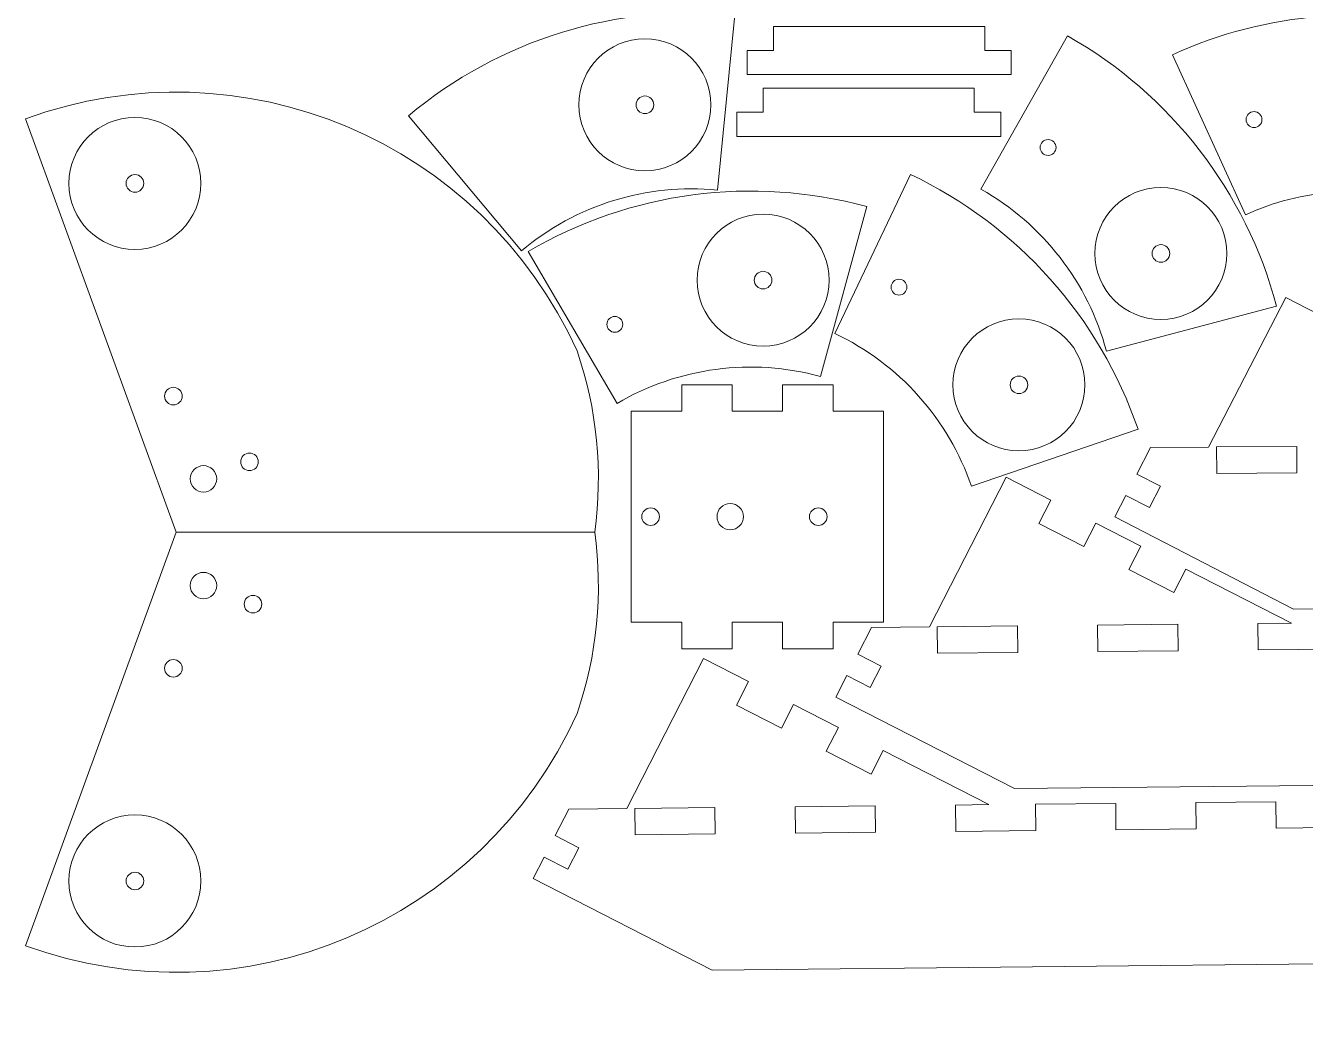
# Model space of a CAD drawing. Header units: inches. Extents: x 5 to 605, y -424 to -26.
# Drawn here: x 4.8 to 150.3, y -424 to -310.5 of the extents above; entities that cross this region are included whole.
import ezdxf

# ---------------------------------------------------------------- set-up
doc = ezdxf.new("R2010")
doc.units = ezdxf.units.IN
doc.header["$MEASUREMENT"] = 0
doc.layers.add('Layer 1', color=7, linetype='Continuous')

# ---------------------------------------------------------------- blocks, each defined once
blk = doc.blocks.new('block 336')
at = {"layer": 'Layer 1', "lineweight": 0}
blk.add_lwpolyline([(258.08, -375.93), (148.9, -376.76)], dxfattribs=at)
blk = doc.blocks.new('block 337')
at = {"layer": 'Layer 1', "lineweight": 0}
blk.add_lwpolyline([(131.12, -361.43), (132.67, -358.41)], dxfattribs=at)
blk = doc.blocks.new('block 338')
at = {"layer": 'Layer 1', "lineweight": 0}
blk.add_lwpolyline([(148.9, -376.76), (128.61, -366.3)], dxfattribs=at)
blk = doc.blocks.new('block 340')
at = {"layer": 'Layer 1', "lineweight": 0}
blk.add_lwpolyline([(148.02, -341.36), (139.26, -358.36)], dxfattribs=at)
blk = doc.blocks.new('block 342')
at = {"layer": 'Layer 1', "lineweight": 0}
blk.add_lwpolyline([(132.53, -365.24), (133.79, -362.8)], dxfattribs=at)
blk = doc.blocks.new('block 343')
at = {"layer": 'Layer 1', "lineweight": 0}
blk.add_lwpolyline([(133.79, -362.8), (131.12, -361.43)], dxfattribs=at)
blk = doc.blocks.new('block 344')
at = {"layer": 'Layer 1', "lineweight": 0}
blk.add_lwpolyline([(129.86, -363.86), (128.61, -366.3)], dxfattribs=at)
blk = doc.blocks.new('block 345')
at = {"layer": 'Layer 1', "lineweight": 0}
blk.add_lwpolyline([(132.53, -365.24), (129.86, -363.86)], dxfattribs=at)
blk = doc.blocks.new('block 358')
at = {"layer": 'Layer 1', "lineweight": 0}
blk.add_lwpolyline([(149.29, -361.28), (149.27, -358.28)], dxfattribs=at)
blk = doc.blocks.new('block 359')
at = {"layer": 'Layer 1', "lineweight": 0}
blk.add_lwpolyline([(140.19, -361.35), (140.17, -358.35)], dxfattribs=at)
blk = doc.blocks.new('block 365')
at = {"layer": 'Layer 1', "lineweight": 0}
blk.add_lwpolyline([(149.27, -358.28), (140.17, -358.35)], dxfattribs=at)
blk = doc.blocks.new('block 366')
at = {"layer": 'Layer 1', "lineweight": 0}
blk.add_lwpolyline([(140.19, -361.35), (149.29, -361.28)], dxfattribs=at)
blk = doc.blocks.new('block 380')
at = {"layer": 'Layer 1', "lineweight": 0}
blk.add_lwpolyline([(153.12, -343.99), (148.02, -341.36)], dxfattribs=at)
blk = doc.blocks.new('block 381')
at = {"layer": 'Layer 1', "lineweight": 0}
blk.add_lwpolyline([(139.26, -358.36), (132.67, -358.41)], dxfattribs=at)
blk = doc.blocks.new('block 722')
at = {"layer": 'Layer 1', "lineweight": 0}
blk.add_lwpolyline([(226.39, -396.04), (117.21, -397.17)], dxfattribs=at)
blk = doc.blocks.new('block 723')
at = {"layer": 'Layer 1', "lineweight": 0}
blk.add_lwpolyline([(99.39, -381.88), (100.94, -378.86)], dxfattribs=at)
blk = doc.blocks.new('block 724')
at = {"layer": 'Layer 1', "lineweight": 0}
blk.add_lwpolyline([(131.56, -369.61), (126.45, -367)], dxfattribs=at)
blk = doc.blocks.new('block 725')
at = {"layer": 'Layer 1', "lineweight": 0}
blk.add_lwpolyline([(116.24, -361.77), (107.53, -378.79)], dxfattribs=at)
blk = doc.blocks.new('block 727')
at = {"layer": 'Layer 1', "lineweight": 0}
blk.add_lwpolyline([(96.89, -386.76), (117.21, -397.17)], dxfattribs=at)
blk = doc.blocks.new('block 728')
at = {"layer": 'Layer 1', "lineweight": 0}
blk.add_lwpolyline([(100.81, -385.69), (102.06, -383.25)], dxfattribs=at)
blk = doc.blocks.new('block 729')
at = {"layer": 'Layer 1', "lineweight": 0}
blk.add_lwpolyline([(102.06, -383.25), (99.39, -381.88)], dxfattribs=at)
blk = doc.blocks.new('block 730')
at = {"layer": 'Layer 1', "lineweight": 0}
blk.add_lwpolyline([(100.81, -385.69), (98.14, -384.32)], dxfattribs=at)
blk = doc.blocks.new('block 740')
at = {"layer": 'Layer 1', "lineweight": 0}
blk.add_lwpolyline([(144.88, -381.4), (144.85, -378.4)], dxfattribs=at)
blk = doc.blocks.new('block 741')
at = {"layer": 'Layer 1', "lineweight": 0}
blk.add_lwpolyline([(135.78, -381.5), (135.75, -378.5)], dxfattribs=at)
blk = doc.blocks.new('block 742')
at = {"layer": 'Layer 1', "lineweight": 0}
blk.add_lwpolyline([(126.67, -381.59), (126.64, -378.59)], dxfattribs=at)
blk = doc.blocks.new('block 743')
at = {"layer": 'Layer 1', "lineweight": 0}
blk.add_lwpolyline([(117.57, -381.69), (117.53, -378.69)], dxfattribs=at)
blk = doc.blocks.new('block 744')
at = {"layer": 'Layer 1', "lineweight": 0}
blk.add_lwpolyline([(108.46, -381.78), (108.43, -378.78)], dxfattribs=at)
blk = doc.blocks.new('block 745')
at = {"layer": 'Layer 1', "lineweight": 0}
blk.add_lwpolyline([(125.08, -369.67), (119.98, -367.05)], dxfattribs=at)
blk = doc.blocks.new('block 746')
at = {"layer": 'Layer 1', "lineweight": 0}
blk.add_lwpolyline([(135.29, -374.89), (136.66, -372.22)], dxfattribs=at)
blk = doc.blocks.new('block 747')
at = {"layer": 'Layer 1', "lineweight": 0}
blk.add_lwpolyline([(130.19, -372.28), (131.56, -369.61)], dxfattribs=at)
blk = doc.blocks.new('block 748')
at = {"layer": 'Layer 1', "lineweight": 0}
blk.add_lwpolyline([(125.08, -369.67), (126.45, -367)], dxfattribs=at)
blk = doc.blocks.new('block 749')
at = {"layer": 'Layer 1', "lineweight": 0}
blk.add_lwpolyline([(119.98, -367.05), (121.35, -364.38)], dxfattribs=at)
blk = doc.blocks.new('block 750')
at = {"layer": 'Layer 1', "lineweight": 0}
blk.add_lwpolyline([(96.89, -386.76), (98.14, -384.32)], dxfattribs=at)
blk = doc.blocks.new('block 751')
at = {"layer": 'Layer 1', "lineweight": 0}
blk.add_lwpolyline([(117.53, -378.69), (108.43, -378.78)], dxfattribs=at)
blk = doc.blocks.new('block 752')
at = {"layer": 'Layer 1', "lineweight": 0}
blk.add_lwpolyline([(108.46, -381.78), (117.57, -381.69)], dxfattribs=at)
blk = doc.blocks.new('block 753')
at = {"layer": 'Layer 1', "lineweight": 0}
blk.add_lwpolyline([(135.75, -378.5), (126.64, -378.59)], dxfattribs=at)
blk = doc.blocks.new('block 754')
at = {"layer": 'Layer 1', "lineweight": 0}
blk.add_lwpolyline([(126.67, -381.59), (135.78, -381.5)], dxfattribs=at)
blk = doc.blocks.new('block 755')
at = {"layer": 'Layer 1', "lineweight": 0}
blk.add_lwpolyline([(148.66, -378.37), (144.85, -378.4)], dxfattribs=at)
blk = doc.blocks.new('block 756')
at = {"layer": 'Layer 1', "lineweight": 0}
blk.add_lwpolyline([(144.88, -381.4), (153.99, -381.31)], dxfattribs=at)
blk = doc.blocks.new('block 764')
at = {"layer": 'Layer 1', "lineweight": 0}
blk.add_lwpolyline([(148.66, -378.37), (136.66, -372.22)], dxfattribs=at)
blk = doc.blocks.new('block 765')
at = {"layer": 'Layer 1', "lineweight": 0}
blk.add_lwpolyline([(135.29, -374.89), (130.19, -372.28)], dxfattribs=at)
blk = doc.blocks.new('block 766')
at = {"layer": 'Layer 1', "lineweight": 0}
blk.add_lwpolyline([(121.35, -364.38), (116.24, -361.77)], dxfattribs=at)
blk = doc.blocks.new('block 767')
at = {"layer": 'Layer 1', "lineweight": 0}
blk.add_lwpolyline([(107.53, -378.79), (100.94, -378.86)], dxfattribs=at)
blk = doc.blocks.new('block 770')
at = {"layer": 'Layer 1', "lineweight": 0}
blk.add_lwpolyline([(65.03, -402.51), (66.57, -399.49)], dxfattribs=at)
blk = doc.blocks.new('block 771')
at = {"layer": 'Layer 1', "lineweight": 0}
blk.add_lwpolyline([(97.19, -390.24), (92.09, -387.62)], dxfattribs=at)
blk = doc.blocks.new('block 772')
at = {"layer": 'Layer 1', "lineweight": 0}
blk.add_lwpolyline([(81.88, -382.4), (73.16, -399.42)], dxfattribs=at)
blk = doc.blocks.new('block 774')
at = {"layer": 'Layer 1', "lineweight": 0}
blk.add_lwpolyline([(66.45, -406.32), (67.7, -403.88)], dxfattribs=at)
blk = doc.blocks.new('block 775')
at = {"layer": 'Layer 1', "lineweight": 0}
blk.add_lwpolyline([(67.7, -403.88), (65.03, -402.51)], dxfattribs=at)
blk = doc.blocks.new('block 776')
at = {"layer": 'Layer 1', "lineweight": 0}
blk.add_lwpolyline([(66.45, -406.32), (63.78, -404.95)], dxfattribs=at)
blk = doc.blocks.new('block 782')
at = {"layer": 'Layer 1', "lineweight": 0}
blk.add_lwpolyline([(146.94, -401.66), (146.91, -398.66)], dxfattribs=at)
blk = doc.blocks.new('block 783')
at = {"layer": 'Layer 1', "lineweight": 0}
blk.add_lwpolyline([(137.83, -401.75), (137.8, -398.75)], dxfattribs=at)
blk = doc.blocks.new('block 784')
at = {"layer": 'Layer 1', "lineweight": 0}
blk.add_lwpolyline([(128.73, -401.85), (128.7, -398.85)], dxfattribs=at)
blk = doc.blocks.new('block 785')
at = {"layer": 'Layer 1', "lineweight": 0}
blk.add_lwpolyline([(119.62, -401.94), (119.59, -398.94)], dxfattribs=at)
blk = doc.blocks.new('block 786')
at = {"layer": 'Layer 1', "lineweight": 0}
blk.add_lwpolyline([(110.52, -402.03), (110.49, -399.03)], dxfattribs=at)
blk = doc.blocks.new('block 787')
at = {"layer": 'Layer 1', "lineweight": 0}
blk.add_lwpolyline([(101.41, -402.13), (101.38, -399.13)], dxfattribs=at)
blk = doc.blocks.new('block 788')
at = {"layer": 'Layer 1', "lineweight": 0}
blk.add_lwpolyline([(92.31, -402.22), (92.28, -399.22)], dxfattribs=at)
blk = doc.blocks.new('block 789')
at = {"layer": 'Layer 1', "lineweight": 0}
blk.add_lwpolyline([(83.2, -402.31), (83.17, -399.32)], dxfattribs=at)
blk = doc.blocks.new('block 790')
at = {"layer": 'Layer 1', "lineweight": 0}
blk.add_lwpolyline([(74.1, -402.41), (74.07, -399.41)], dxfattribs=at)
blk = doc.blocks.new('block 791')
at = {"layer": 'Layer 1', "lineweight": 0}
blk.add_lwpolyline([(90.72, -390.29), (85.61, -387.68)], dxfattribs=at)
blk = doc.blocks.new('block 792')
at = {"layer": 'Layer 1', "lineweight": 0}
blk.add_lwpolyline([(100.93, -395.52), (102.3, -392.85)], dxfattribs=at)
blk = doc.blocks.new('block 793')
at = {"layer": 'Layer 1', "lineweight": 0}
blk.add_lwpolyline([(95.82, -392.91), (97.19, -390.24)], dxfattribs=at)
blk = doc.blocks.new('block 794')
at = {"layer": 'Layer 1', "lineweight": 0}
blk.add_lwpolyline([(90.72, -390.29), (92.09, -387.62)], dxfattribs=at)
blk = doc.blocks.new('block 795')
at = {"layer": 'Layer 1', "lineweight": 0}
blk.add_lwpolyline([(85.61, -387.68), (86.98, -385.01)], dxfattribs=at)
blk = doc.blocks.new('block 796')
at = {"layer": 'Layer 1', "lineweight": 0}
blk.add_lwpolyline([(62.53, -407.39), (63.78, -404.95)], dxfattribs=at)
blk = doc.blocks.new('block 797')
at = {"layer": 'Layer 1', "lineweight": 0}
blk.add_lwpolyline([(83.17, -399.32), (74.07, -399.41)], dxfattribs=at)
blk = doc.blocks.new('block 798')
at = {"layer": 'Layer 1', "lineweight": 0}
blk.add_lwpolyline([(74.1, -402.41), (83.2, -402.31)], dxfattribs=at)
blk = doc.blocks.new('block 799')
at = {"layer": 'Layer 1', "lineweight": 0}
blk.add_lwpolyline([(101.38, -399.13), (92.28, -399.22)], dxfattribs=at)
blk = doc.blocks.new('block 800')
at = {"layer": 'Layer 1', "lineweight": 0}
blk.add_lwpolyline([(92.31, -402.22), (101.41, -402.13)], dxfattribs=at)
blk = doc.blocks.new('block 801')
at = {"layer": 'Layer 1', "lineweight": 0}
blk.add_lwpolyline([(114.3, -398.99), (110.49, -399.03)], dxfattribs=at)
blk = doc.blocks.new('block 802')
at = {"layer": 'Layer 1', "lineweight": 0}
blk.add_lwpolyline([(110.52, -402.03), (119.62, -401.94)], dxfattribs=at)
blk = doc.blocks.new('block 803')
at = {"layer": 'Layer 1', "lineweight": 0}
blk.add_lwpolyline([(128.7, -398.85), (119.59, -398.94)], dxfattribs=at)
blk = doc.blocks.new('block 804')
at = {"layer": 'Layer 1', "lineweight": 0}
blk.add_lwpolyline([(128.73, -401.85), (137.83, -401.75)], dxfattribs=at)
blk = doc.blocks.new('block 805')
at = {"layer": 'Layer 1', "lineweight": 0}
blk.add_lwpolyline([(146.91, -398.66), (137.8, -398.75)], dxfattribs=at)
blk = doc.blocks.new('block 806')
at = {"layer": 'Layer 1', "lineweight": 0}
blk.add_lwpolyline([(146.94, -401.66), (156.04, -401.56)], dxfattribs=at)
blk = doc.blocks.new('block 810')
at = {"layer": 'Layer 1', "lineweight": 0}
blk.add_lwpolyline([(114.3, -398.99), (102.3, -392.85)], dxfattribs=at)
blk = doc.blocks.new('block 811')
at = {"layer": 'Layer 1', "lineweight": 0}
blk.add_lwpolyline([(100.93, -395.52), (95.82, -392.91)], dxfattribs=at)
blk = doc.blocks.new('block 812')
at = {"layer": 'Layer 1', "lineweight": 0}
blk.add_lwpolyline([(86.98, -385.01), (81.88, -382.4)], dxfattribs=at)
blk = doc.blocks.new('block 813')
at = {"layer": 'Layer 1', "lineweight": 0}
blk.add_lwpolyline([(73.16, -399.42), (66.57, -399.49)], dxfattribs=at)
blk = doc.blocks.new('block 818')
at = {"layer": 'Layer 1', "lineweight": 0}
blk.add_lwpolyline([(85.12, -378.27), (90.86, -378.27)], dxfattribs=at)
blk = doc.blocks.new('block 819')
at = {"layer": 'Layer 1', "lineweight": 0}
blk.add_lwpolyline([(79.39, -378.27), (79.39, -381.27)], dxfattribs=at)
blk = doc.blocks.new('block 820')
at = {"layer": 'Layer 1', "lineweight": 0}
blk.add_lwpolyline([(85.12, -378.27), (85.12, -381.27)], dxfattribs=at)
blk = doc.blocks.new('block 821')
at = {"layer": 'Layer 1', "lineweight": 0}
blk.add_lwpolyline([(90.86, -378.27), (90.86, -381.27)], dxfattribs=at)
blk = doc.blocks.new('block 822')
at = {"layer": 'Layer 1', "lineweight": 0}
blk.add_lwpolyline([(96.59, -378.27), (96.59, -381.27)], dxfattribs=at)
blk = doc.blocks.new('block 823')
at = {"layer": 'Layer 1', "lineweight": 0}
blk.add_lwpolyline([(79.39, -381.27), (85.12, -381.27)], dxfattribs=at)
blk = doc.blocks.new('block 824')
at = {"layer": 'Layer 1', "lineweight": 0}
blk.add_lwpolyline([(90.86, -351.27), (96.59, -351.27)], dxfattribs=at)
blk = doc.blocks.new('block 825')
at = {"layer": 'Layer 1', "lineweight": 0}
blk.add_lwpolyline([(79.39, -351.27), (79.39, -354.27)], dxfattribs=at)
blk = doc.blocks.new('block 826')
at = {"layer": 'Layer 1', "lineweight": 0}
blk.add_lwpolyline([(85.12, -351.27), (85.12, -354.27)], dxfattribs=at)
blk = doc.blocks.new('block 827')
at = {"layer": 'Layer 1', "lineweight": 0}
blk.add_lwpolyline([(90.86, -351.27), (90.86, -354.27)], dxfattribs=at)
blk = doc.blocks.new('block 828')
at = {"layer": 'Layer 1', "lineweight": 0}
blk.add_lwpolyline([(96.59, -351.27), (96.59, -354.27)], dxfattribs=at)
blk = doc.blocks.new('block 829')
at = {"layer": 'Layer 1', "lineweight": 0}
blk.add_lwpolyline([(85.12, -354.27), (90.86, -354.27)], dxfattribs=at)
blk = doc.blocks.new('block 830')
at = {"layer": 'Layer 1', "lineweight": 0}
blk.add_lwpolyline([(73.65, -378.27), (73.65, -354.27)], dxfattribs=at)
blk = doc.blocks.new('block 831')
at = {"layer": 'Layer 1', "lineweight": 0}
blk.add_lwpolyline([(102.33, -378.27), (102.33, -354.27)], dxfattribs=at)
blk = doc.blocks.new('block 832')
at = {"layer": 'Layer 1', "lineweight": 0}
blk.add_lwpolyline([(73.65, -354.27), (79.39, -354.27)], dxfattribs=at)
blk = doc.blocks.new('block 833')
at = {"layer": 'Layer 1', "lineweight": 0}
blk.add_lwpolyline([(79.39, -351.27), (85.12, -351.27)], dxfattribs=at)
blk = doc.blocks.new('block 834')
at = {"layer": 'Layer 1', "lineweight": 0}
blk.add_lwpolyline([(96.59, -354.27), (102.33, -354.27)], dxfattribs=at)
blk = doc.blocks.new('block 835')
at = {"layer": 'Layer 1', "lineweight": 0}
blk.add_lwpolyline([(96.59, -378.27), (102.33, -378.27)], dxfattribs=at)
blk = doc.blocks.new('block 836')
at = {"layer": 'Layer 1', "lineweight": 0}
blk.add_lwpolyline([(90.86, -381.27), (96.59, -381.27)], dxfattribs=at)
blk = doc.blocks.new('block 837')
at = {"layer": 'Layer 1', "lineweight": 0}
blk.add_lwpolyline([(73.65, -378.27), (79.39, -378.27)], dxfattribs=at)
blk = doc.blocks.new('block 838')
at = {"layer": 'Layer 1', "lineweight": 0}
blk.add_open_spline([(16.27, -407.66), (16.27, -407.11), (16.72, -406.66), (17.27, -406.66), (17.82, -406.66), (18.27, -407.11), (18.27, -407.66), (18.27, -408.22), (17.82, -408.66), (17.27, -408.66), (16.72, -408.66), (16.27, -408.22), (16.27, -407.66), (16.27, -407.66), (16.27, -407.66), (16.27, -407.66)], degree=3, knots=[0, 0, 0, 0, 1, 1, 1, 2, 2, 2, 3, 3, 3, 4, 4, 4, 5, 5, 5, 5], dxfattribs=at)
blk = doc.blocks.new('block 839')
at = {"layer": 'Layer 1', "lineweight": 0}
blk.add_open_spline([(16.27, -328.4), (16.27, -327.85), (16.72, -327.4), (17.27, -327.4), (17.82, -327.4), (18.27, -327.85), (18.27, -328.4), (18.27, -328.95), (17.82, -329.4), (17.27, -329.4), (16.72, -329.4), (16.27, -328.95), (16.27, -328.4), (16.27, -328.4), (16.27, -328.4), (16.27, -328.4)], degree=3, knots=[0, 0, 0, 0, 1, 1, 1, 2, 2, 2, 3, 3, 3, 4, 4, 4, 5, 5, 5, 5], dxfattribs=at)
blk = doc.blocks.new('block 840')
at = {"layer": 'Layer 1', "lineweight": 0}
blk.add_open_spline([(116.71, -351.29), (116.71, -350.74), (117.16, -350.29), (117.71, -350.29), (118.26, -350.29), (118.71, -350.74), (118.71, -351.29), (118.71, -351.84), (118.26, -352.29), (117.71, -352.29), (117.16, -352.29), (116.71, -351.84), (116.71, -351.29), (116.71, -351.29), (116.71, -351.29), (116.71, -351.29)], degree=3, knots=[0, 0, 0, 0, 1, 1, 1, 2, 2, 2, 3, 3, 3, 4, 4, 4, 5, 5, 5, 5], dxfattribs=at)
blk = doc.blocks.new('block 841')
at = {"layer": 'Layer 1', "lineweight": 0}
blk.add_lwpolyline([(96.8, -345.45), (105.38, -327.38)], dxfattribs=at)
blk = doc.blocks.new('block 842')
at = {"layer": 'Layer 1', "lineweight": 0}
blk.add_open_spline([(132.84, -336.36), (132.84, -335.81), (133.28, -335.36), (133.84, -335.36), (134.39, -335.36), (134.84, -335.81), (134.84, -336.36), (134.84, -336.91), (134.39, -337.36), (133.84, -337.36), (133.28, -337.36), (132.84, -336.91), (132.84, -336.36), (132.84, -336.36), (132.84, -336.36), (132.84, -336.36)], degree=3, knots=[0, 0, 0, 0, 1, 1, 1, 2, 2, 2, 3, 3, 3, 4, 4, 4, 5, 5, 5, 5], dxfattribs=at)
blk = doc.blocks.new('block 843')
at = {"layer": 'Layer 1', "lineweight": 0}
blk.add_lwpolyline([(113.39, -329.06), (123.21, -311.64)], dxfattribs=at)
blk = doc.blocks.new('block 844')
at = {"layer": 'Layer 1', "lineweight": 0}
blk.add_lwpolyline([(192.03, -416.67), (82.85, -417.8)], dxfattribs=at)
blk = doc.blocks.new('block 845')
at = {"layer": 'Layer 1', "lineweight": 0}
blk.add_lwpolyline([(62.53, -407.39), (82.85, -417.8)], dxfattribs=at)
blk = doc.blocks.new('block 846')
at = {"layer": 'Layer 1', "lineweight": 0}
blk.add_open_spline([(87.64, -339.39), (87.64, -338.84), (88.09, -338.39), (88.64, -338.39), (89.19, -338.39), (89.64, -338.84), (89.64, -339.39), (89.64, -339.94), (89.19, -340.39), (88.64, -340.39), (88.09, -340.39), (87.64, -339.94), (87.64, -339.39), (87.64, -339.39), (87.64, -339.39), (87.64, -339.39)], degree=3, knots=[0, 0, 0, 0, 1, 1, 1, 2, 2, 2, 3, 3, 3, 4, 4, 4, 5, 5, 5, 5], dxfattribs=at)
blk = doc.blocks.new('block 847')
at = {"layer": 'Layer 1', "lineweight": 0}
blk.add_lwpolyline([(72.05, -353.4), (61.93, -336.15)], dxfattribs=at)
blk = doc.blocks.new('block 848')
at = {"layer": 'Layer 1', "lineweight": 0}
blk.add_open_spline([(74.21, -319.47), (74.21, -318.91), (74.66, -318.47), (75.21, -318.47), (75.77, -318.47), (76.21, -318.91), (76.21, -319.47), (76.21, -320.02), (75.77, -320.47), (75.21, -320.47), (74.66, -320.47), (74.21, -320.02), (74.21, -319.47), (74.21, -319.47), (74.21, -319.47), (74.21, -319.47)], degree=3, knots=[0, 0, 0, 0, 1, 1, 1, 2, 2, 2, 3, 3, 3, 4, 4, 4, 5, 5, 5, 5], dxfattribs=at)
blk = doc.blocks.new('block 849')
at = {"layer": 'Layer 1', "lineweight": 0}
blk.add_lwpolyline([(61.2, -336.05), (48.34, -320.74)], dxfattribs=at)
blk = doc.blocks.new('block 850')
at = {"layer": 'Layer 1', "lineweight": 0}
blk.add_lwpolyline([(86.83, -313.3), (86.83, -316.04)], dxfattribs=at)
blk = doc.blocks.new('block 851')
at = {"layer": 'Layer 1', "lineweight": 0}
blk.add_lwpolyline([(86.83, -316.04), (89.83, -316.04)], dxfattribs=at)
blk = doc.blocks.new('block 852')
at = {"layer": 'Layer 1', "lineweight": 0}
blk.add_lwpolyline([(89.83, -313.3), (89.83, -310.56)], dxfattribs=at)
blk = doc.blocks.new('block 853')
at = {"layer": 'Layer 1', "lineweight": 0}
blk.add_lwpolyline([(86.83, -313.3), (89.83, -313.3)], dxfattribs=at)
blk = doc.blocks.new('block 854')
at = {"layer": 'Layer 1', "lineweight": 0}
blk.add_lwpolyline([(113.83, -310.56), (113.83, -313.3)], dxfattribs=at)
blk = doc.blocks.new('block 855')
at = {"layer": 'Layer 1', "lineweight": 0}
blk.add_lwpolyline([(113.83, -316.04), (116.83, -316.04)], dxfattribs=at)
blk = doc.blocks.new('block 856')
at = {"layer": 'Layer 1', "lineweight": 0}
blk.add_lwpolyline([(116.83, -316.04), (116.83, -313.3)], dxfattribs=at)
blk = doc.blocks.new('block 857')
at = {"layer": 'Layer 1', "lineweight": 0}
blk.add_lwpolyline([(113.83, -313.3), (116.83, -313.3)], dxfattribs=at)
blk = doc.blocks.new('block 858')
at = {"layer": 'Layer 1', "lineweight": 0}
blk.add_lwpolyline([(89.83, -310.56), (113.83, -310.56)], dxfattribs=at)
blk = doc.blocks.new('block 859')
at = {"layer": 'Layer 1', "lineweight": 0}
blk.add_lwpolyline([(89.83, -316.04), (113.83, -316.04)], dxfattribs=at)
blk = doc.blocks.new('block 860')
at = {"layer": 'Layer 1', "lineweight": 0}
blk.add_lwpolyline([(85.64, -320.32), (85.64, -323.06)], dxfattribs=at)
blk = doc.blocks.new('block 861')
at = {"layer": 'Layer 1', "lineweight": 0}
blk.add_lwpolyline([(85.64, -323.06), (88.64, -323.06)], dxfattribs=at)
blk = doc.blocks.new('block 862')
at = {"layer": 'Layer 1', "lineweight": 0}
blk.add_lwpolyline([(88.64, -320.32), (88.64, -317.58)], dxfattribs=at)
blk = doc.blocks.new('block 863')
at = {"layer": 'Layer 1', "lineweight": 0}
blk.add_lwpolyline([(85.64, -320.32), (88.64, -320.32)], dxfattribs=at)
blk = doc.blocks.new('block 864')
at = {"layer": 'Layer 1', "lineweight": 0}
blk.add_lwpolyline([(112.64, -317.58), (112.64, -320.32)], dxfattribs=at)
blk = doc.blocks.new('block 865')
at = {"layer": 'Layer 1', "lineweight": 0}
blk.add_lwpolyline([(112.64, -323.06), (115.64, -323.06)], dxfattribs=at)
blk = doc.blocks.new('block 866')
at = {"layer": 'Layer 1', "lineweight": 0}
blk.add_lwpolyline([(115.64, -323.06), (115.64, -320.32)], dxfattribs=at)
blk = doc.blocks.new('block 867')
at = {"layer": 'Layer 1', "lineweight": 0}
blk.add_lwpolyline([(112.64, -320.32), (115.64, -320.32)], dxfattribs=at)
blk = doc.blocks.new('block 868')
at = {"layer": 'Layer 1', "lineweight": 0}
blk.add_lwpolyline([(88.64, -317.58), (112.64, -317.58)], dxfattribs=at)
blk = doc.blocks.new('block 869')
at = {"layer": 'Layer 1', "lineweight": 0}
blk.add_lwpolyline([(88.64, -323.06), (112.64, -323.06)], dxfattribs=at)
blk = doc.blocks.new('block 870')
at = {"layer": 'Layer 1', "lineweight": 0}
blk.add_open_spline([(69.51, -368.03), (70.46, -361.1), (69.77, -354.03), (67.5, -347.41)], degree=3, dxfattribs=at)
blk = doc.blocks.new('block 871')
at = {"layer": 'Layer 1', "lineweight": 0}
blk.add_open_spline([(67.5, -388.65), (69.77, -382.03), (70.46, -374.97), (69.51, -368.03)], degree=3, dxfattribs=at)
blk = doc.blocks.new('block 1034')
at = {"layer": 'Layer 1', "lineweight": 0}
blk.add_lwpolyline([(143.44, -331.97), (135.15, -313.78)], dxfattribs=at)
blk = doc.blocks.new('block 1035')
at = {"layer": 'Layer 1', "lineweight": 0}
blk.add_open_spline([(205.73, -355.35), (203.57, -327.82), (179.49, -307.26), (151.96, -309.43), (146.15, -309.89), (140.46, -311.36), (135.15, -313.78)], degree=3, knots=[0, 0, 0, 0, 1, 1, 1, 2, 2, 2, 2], dxfattribs=at)
blk = doc.blocks.new('block 1036')
at = {"layer": 'Layer 1', "lineweight": 0}
blk.add_open_spline([(185.79, -356.92), (184.49, -340.4), (170.05, -328.07), (153.53, -329.37), (150.04, -329.64), (146.63, -330.52), (143.44, -331.97)], degree=3, knots=[0, 0, 0, 0, 1, 1, 1, 2, 2, 2, 2], dxfattribs=at)
blk = doc.blocks.new('block 1038')
at = {"layer": 'Layer 1', "lineweight": 0}
blk.add_open_spline([(143.52, -321.15), (143.52, -320.65), (143.92, -320.25), (144.42, -320.25), (144.92, -320.25), (145.32, -320.65), (145.32, -321.15), (145.32, -321.65), (144.92, -322.05), (144.42, -322.05), (143.92, -322.05), (143.52, -321.65), (143.52, -321.15), (143.52, -321.15), (143.52, -321.15), (143.52, -321.15)], degree=3, knots=[0, 0, 0, 0, 1, 1, 1, 2, 2, 2, 3, 3, 3, 4, 4, 4, 5, 5, 5, 5], dxfattribs=at)
blk = doc.blocks.new('block 1052')
at = {"layer": 'Layer 1', "lineweight": 0}
blk.add_lwpolyline([(112.32, -362.82), (131.24, -356.34)], dxfattribs=at)
blk = doc.blocks.new('block 1053')
at = {"layer": 'Layer 1', "lineweight": 0}
blk.add_open_spline([(131.24, -356.34), (126.87, -343.6), (117.55, -333.15), (105.38, -327.38)], degree=3, dxfattribs=at)
blk = doc.blocks.new('block 1054')
at = {"layer": 'Layer 1', "lineweight": 0}
blk.add_open_spline([(112.32, -362.82), (109.7, -355.18), (104.1, -348.91), (96.8, -345.45)], degree=3, dxfattribs=at)
blk = doc.blocks.new('block 1055')
at = {"layer": 'Layer 1', "lineweight": 0}
blk.add_open_spline([(110.21, -351.29), (110.21, -347.15), (113.57, -343.79), (117.71, -343.79), (121.85, -343.79), (125.21, -347.15), (125.21, -351.29), (125.21, -355.43), (121.85, -358.79), (117.71, -358.79), (113.57, -358.79), (110.21, -355.43), (110.21, -351.29), (110.21, -351.29), (110.21, -351.29), (110.21, -351.29)], degree=3, knots=[0, 0, 0, 0, 1, 1, 1, 2, 2, 2, 3, 3, 3, 4, 4, 4, 5, 5, 5, 5], dxfattribs=at)
blk = doc.blocks.new('block 1056')
at = {"layer": 'Layer 1', "lineweight": 0}
blk.add_open_spline([(103.18, -340.19), (103.18, -339.7), (103.59, -339.29), (104.08, -339.29), (104.58, -339.29), (104.98, -339.7), (104.98, -340.19), (104.98, -340.69), (104.58, -341.09), (104.08, -341.09), (103.59, -341.09), (103.18, -340.69), (103.18, -340.19), (103.18, -340.19), (103.18, -340.19), (103.18, -340.19)], degree=3, knots=[0, 0, 0, 0, 1, 1, 1, 2, 2, 2, 3, 3, 3, 4, 4, 4, 5, 5, 5, 5], dxfattribs=at)
blk = doc.blocks.new('block 1057')
at = {"layer": 'Layer 1', "lineweight": 0}
blk.add_lwpolyline([(127.65, -347.48), (146.98, -342.34)], dxfattribs=at)
blk = doc.blocks.new('block 1058')
at = {"layer": 'Layer 1', "lineweight": 0}
blk.add_open_spline([(146.98, -342.34), (143.51, -329.32), (134.95, -318.25), (123.21, -311.64)], degree=3, dxfattribs=at)
blk = doc.blocks.new('block 1059')
at = {"layer": 'Layer 1', "lineweight": 0}
blk.add_open_spline([(127.65, -347.48), (125.57, -339.67), (120.43, -333.03), (113.39, -329.06)], degree=3, dxfattribs=at)
blk = doc.blocks.new('block 1060')
at = {"layer": 'Layer 1', "lineweight": 0}
blk.add_open_spline([(126.34, -336.36), (126.34, -332.22), (129.69, -328.86), (133.84, -328.86), (137.98, -328.86), (141.34, -332.22), (141.34, -336.36), (141.34, -340.5), (137.98, -343.86), (133.84, -343.86), (129.69, -343.86), (126.34, -340.5), (126.34, -336.36), (126.34, -336.36), (126.34, -336.36), (126.34, -336.36)], degree=3, knots=[0, 0, 0, 0, 1, 1, 1, 2, 2, 2, 3, 3, 3, 4, 4, 4, 5, 5, 5, 5], dxfattribs=at)
blk = doc.blocks.new('block 1061')
at = {"layer": 'Layer 1', "lineweight": 0}
blk.add_open_spline([(120.12, -324.33), (120.12, -323.83), (120.52, -323.43), (121.02, -323.43), (121.52, -323.43), (121.92, -323.83), (121.92, -324.33), (121.92, -324.82), (121.52, -325.23), (121.02, -325.23), (120.52, -325.23), (120.12, -324.82), (120.12, -324.33), (120.12, -324.33), (120.12, -324.33), (120.12, -324.33)], degree=3, knots=[0, 0, 0, 0, 1, 1, 1, 2, 2, 2, 3, 3, 3, 4, 4, 4, 5, 5, 5, 5], dxfattribs=at)
blk = doc.blocks.new('block 1062')
at = {"layer": 'Layer 1', "lineweight": 0}
blk.add_lwpolyline([(95.15, -350.33), (100.42, -331.04)], dxfattribs=at)
blk = doc.blocks.new('block 1063')
at = {"layer": 'Layer 1', "lineweight": 0}
blk.add_open_spline([(100.42, -331.04), (87.42, -327.49), (73.55, -329.33), (61.93, -336.15)], degree=3, dxfattribs=at)
blk = doc.blocks.new('block 1064')
at = {"layer": 'Layer 1', "lineweight": 0}
blk.add_open_spline([(95.15, -350.33), (87.35, -348.2), (79.02, -349.31), (72.05, -353.4)], degree=3, dxfattribs=at)
blk = doc.blocks.new('block 1065')
at = {"layer": 'Layer 1', "lineweight": 0}
blk.add_open_spline([(81.14, -339.39), (81.14, -335.25), (84.5, -331.89), (88.64, -331.89), (92.78, -331.89), (96.14, -335.25), (96.14, -339.39), (96.14, -343.53), (92.78, -346.89), (88.64, -346.89), (84.5, -346.89), (81.14, -343.53), (81.14, -339.39), (81.14, -339.39), (81.14, -339.39), (81.14, -339.39)], degree=3, knots=[0, 0, 0, 0, 1, 1, 1, 2, 2, 2, 3, 3, 3, 4, 4, 4, 5, 5, 5, 5], dxfattribs=at)
blk = doc.blocks.new('block 1066')
at = {"layer": 'Layer 1', "lineweight": 0}
blk.add_open_spline([(70.9, -344.42), (70.9, -343.92), (71.3, -343.52), (71.8, -343.52), (72.3, -343.52), (72.7, -343.92), (72.7, -344.42), (72.7, -344.92), (72.3, -345.32), (71.8, -345.32), (71.3, -345.32), (70.9, -344.92), (70.9, -344.42), (70.9, -344.42), (70.9, -344.42), (70.9, -344.42)], degree=3, knots=[0, 0, 0, 0, 1, 1, 1, 2, 2, 2, 3, 3, 3, 4, 4, 4, 5, 5, 5, 5], dxfattribs=at)
blk = doc.blocks.new('block 1067')
at = {"layer": 'Layer 1', "lineweight": 0}
blk.add_lwpolyline([(83.46, -329.17), (85.43, -309.26)], dxfattribs=at)
blk = doc.blocks.new('block 1068')
at = {"layer": 'Layer 1', "lineweight": 0}
blk.add_open_spline([(85.43, -309.26), (72.03, -307.94), (58.65, -312.07), (48.34, -320.74)], degree=3, dxfattribs=at)
blk = doc.blocks.new('block 1069')
at = {"layer": 'Layer 1', "lineweight": 0}
blk.add_open_spline([(83.46, -329.17), (75.41, -328.37), (67.39, -330.85), (61.2, -336.05)], degree=3, dxfattribs=at)
blk = doc.blocks.new('block 1070')
at = {"layer": 'Layer 1', "lineweight": 0}
blk.add_open_spline([(67.71, -319.47), (67.71, -315.32), (71.07, -311.97), (75.21, -311.97), (79.36, -311.97), (82.71, -315.32), (82.71, -319.47), (82.71, -323.61), (79.36, -326.97), (75.21, -326.97), (71.07, -326.97), (67.71, -323.61), (67.71, -319.47), (67.71, -319.47), (67.71, -319.47), (67.71, -319.47)], degree=3, knots=[0, 0, 0, 0, 1, 1, 1, 2, 2, 2, 3, 3, 3, 4, 4, 4, 5, 5, 5, 5], dxfattribs=at)
blk = doc.blocks.new('block 1762')
at = {"layer": 'Layer 1', "lineweight": 0}
blk.add_open_spline([(83.41, -366.27), (83.41, -365.44), (84.08, -364.77), (84.91, -364.77), (85.74, -364.77), (86.41, -365.44), (86.41, -366.27), (86.41, -367.09), (85.74, -367.77), (84.91, -367.77), (84.08, -367.77), (83.41, -367.09), (83.41, -366.27), (83.41, -366.27), (83.41, -366.27), (83.41, -366.27)], degree=3, knots=[0, 0, 0, 0, 1, 1, 1, 2, 2, 2, 3, 3, 3, 4, 4, 4, 5, 5, 5, 5], dxfattribs=at)
blk = doc.blocks.new('block 1763')
at = {"layer": 'Layer 1', "lineweight": 0}
blk.add_open_spline([(93.91, -366.27), (93.91, -365.71), (94.36, -365.27), (94.91, -365.27), (95.46, -365.27), (95.91, -365.71), (95.91, -366.27), (95.91, -366.82), (95.46, -367.27), (94.91, -367.27), (94.36, -367.27), (93.91, -366.82), (93.91, -366.27), (93.91, -366.27), (93.91, -366.27), (93.91, -366.27)], degree=3, knots=[0, 0, 0, 0, 1, 1, 1, 2, 2, 2, 3, 3, 3, 4, 4, 4, 5, 5, 5, 5], dxfattribs=at)
blk = doc.blocks.new('block 1764')
at = {"layer": 'Layer 1', "lineweight": 0}
blk.add_open_spline([(74.86, -366.27), (74.86, -365.71), (75.31, -365.27), (75.86, -365.27), (76.41, -365.27), (76.86, -365.71), (76.86, -366.27), (76.86, -366.82), (76.41, -367.27), (75.86, -367.27), (75.31, -367.27), (74.86, -366.82), (74.86, -366.27), (74.86, -366.27), (74.86, -366.27), (74.86, -366.27)], degree=3, knots=[0, 0, 0, 0, 1, 1, 1, 2, 2, 2, 3, 3, 3, 4, 4, 4, 5, 5, 5, 5], dxfattribs=at)
blk = doc.blocks.new('block 1765')
at = {"layer": 'Layer 1', "lineweight": 0}
blk.add_lwpolyline([(4.85, -321.05), (21.95, -368.03)], dxfattribs=at)
blk = doc.blocks.new('block 1766')
at = {"layer": 'Layer 1', "lineweight": 0}
blk.add_lwpolyline([(4.85, -321.05), (21.95, -368.03)], dxfattribs=at)
blk = doc.blocks.new('block 1767')
at = {"layer": 'Layer 1', "lineweight": 0}
blk.add_lwpolyline([(21.95, -368.03), (4.85, -321.05)], dxfattribs=at)
blk = doc.blocks.new('block 1768')
at = {"layer": 'Layer 1', "lineweight": 0}
blk.add_open_spline([(67.5, -347.41), (56.72, -323.6), (29.41, -312.11), (4.85, -321.05)], degree=3, dxfattribs=at)
blk = doc.blocks.new('block 1769')
at = {"layer": 'Layer 1', "lineweight": 0}
blk.add_open_spline([(9.77, -328.4), (9.77, -324.26), (13.13, -320.9), (17.27, -320.9), (21.41, -320.9), (24.77, -324.26), (24.77, -328.4), (24.77, -332.54), (21.41, -335.9), (17.27, -335.9), (13.13, -335.9), (9.77, -332.54), (9.77, -328.4), (9.77, -328.4), (9.77, -328.4), (9.77, -328.4)], degree=3, knots=[0, 0, 0, 0, 1, 1, 1, 2, 2, 2, 3, 3, 3, 4, 4, 4, 5, 5, 5, 5], dxfattribs=at)
blk = doc.blocks.new('block 1770')
at = {"layer": 'Layer 1', "lineweight": 0}
blk.add_lwpolyline([(69.51, -368.03), (21.95, -368.03)], dxfattribs=at)
blk = doc.blocks.new('block 1771')
at = {"layer": 'Layer 1', "lineweight": 0}
blk.add_open_spline([(23.56, -361.97), (23.56, -361.14), (24.23, -360.47), (25.06, -360.47), (25.89, -360.47), (26.56, -361.14), (26.56, -361.97), (26.56, -362.8), (25.89, -363.47), (25.06, -363.47), (24.23, -363.47), (23.56, -362.8), (23.56, -361.97), (23.56, -361.97), (23.56, -361.97), (23.56, -361.97)], degree=3, knots=[0, 0, 0, 0, 1, 1, 1, 2, 2, 2, 3, 3, 3, 4, 4, 4, 5, 5, 5, 5], dxfattribs=at)
blk = doc.blocks.new('block 1772')
at = {"layer": 'Layer 1', "lineweight": 0}
blk.add_open_spline([(20.64, -352.57), (20.64, -352.02), (21.09, -351.57), (21.64, -351.57), (22.19, -351.57), (22.64, -352.02), (22.64, -352.57), (22.64, -353.12), (22.19, -353.57), (21.64, -353.57), (21.09, -353.57), (20.64, -353.12), (20.64, -352.57), (20.64, -352.57), (20.64, -352.57), (20.64, -352.57)], degree=3, knots=[0, 0, 0, 0, 1, 1, 1, 2, 2, 2, 3, 3, 3, 4, 4, 4, 5, 5, 5, 5], dxfattribs=at)
blk = doc.blocks.new('block 1773')
at = {"layer": 'Layer 1', "lineweight": 0}
blk.add_open_spline([(29.29, -360.04), (29.29, -359.49), (29.74, -359.04), (30.29, -359.04), (30.84, -359.04), (31.29, -359.49), (31.29, -360.04), (31.29, -360.59), (30.84, -361.04), (30.29, -361.04), (29.74, -361.04), (29.29, -360.59), (29.29, -360.04), (29.29, -360.04), (29.29, -360.04), (29.29, -360.04)], degree=3, knots=[0, 0, 0, 0, 1, 1, 1, 2, 2, 2, 3, 3, 3, 4, 4, 4, 5, 5, 5, 5], dxfattribs=at)
blk = doc.blocks.new('block 1774')
at = {"layer": 'Layer 1', "lineweight": 0}
blk.add_lwpolyline([(4.85, -415.02), (21.95, -368.03)], dxfattribs=at)
blk = doc.blocks.new('block 1775')
at = {"layer": 'Layer 1', "lineweight": 0}
blk.add_lwpolyline([(4.85, -415.02), (21.95, -368.03)], dxfattribs=at)
blk = doc.blocks.new('block 1776')
at = {"layer": 'Layer 1', "lineweight": 0}
blk.add_lwpolyline([(21.95, -368.03), (4.85, -415.02)], dxfattribs=at)
blk = doc.blocks.new('block 1777')
at = {"layer": 'Layer 1', "lineweight": 0}
blk.add_open_spline([(4.85, -415.02), (29.41, -423.96), (56.72, -412.47), (67.5, -388.65)], degree=3, dxfattribs=at)
blk = doc.blocks.new('block 1778')
at = {"layer": 'Layer 1', "lineweight": 0}
blk.add_open_spline([(9.77, -407.66), (9.77, -403.52), (13.13, -400.16), (17.27, -400.16), (21.41, -400.16), (24.77, -403.52), (24.77, -407.66), (24.77, -411.81), (21.41, -415.16), (17.27, -415.16), (13.13, -415.16), (9.77, -411.81), (9.77, -407.66), (9.77, -407.66), (9.77, -407.66), (9.77, -407.66)], degree=3, knots=[0, 0, 0, 0, 1, 1, 1, 2, 2, 2, 3, 3, 3, 4, 4, 4, 5, 5, 5, 5], dxfattribs=at)
blk = doc.blocks.new('block 1779')
at = {"layer": 'Layer 1', "lineweight": 0}
blk.add_open_spline([(23.56, -374.1), (23.56, -373.27), (24.23, -372.6), (25.06, -372.6), (25.89, -372.6), (26.56, -373.27), (26.56, -374.1), (26.56, -374.93), (25.89, -375.6), (25.06, -375.6), (24.23, -375.6), (23.56, -374.93), (23.56, -374.1), (23.56, -374.1), (23.56, -374.1), (23.56, -374.1)], degree=3, knots=[0, 0, 0, 0, 1, 1, 1, 2, 2, 2, 3, 3, 3, 4, 4, 4, 5, 5, 5, 5], dxfattribs=at)
blk = doc.blocks.new('block 1780')
at = {"layer": 'Layer 1', "lineweight": 0}
blk.add_open_spline([(20.64, -383.5), (20.64, -382.94), (21.09, -382.5), (21.64, -382.5), (22.19, -382.5), (22.64, -382.94), (22.64, -383.5), (22.64, -384.05), (22.19, -384.5), (21.64, -384.5), (21.09, -384.5), (20.64, -384.05), (20.64, -383.5), (20.64, -383.5), (20.64, -383.5), (20.64, -383.5)], degree=3, knots=[0, 0, 0, 0, 1, 1, 1, 2, 2, 2, 3, 3, 3, 4, 4, 4, 5, 5, 5, 5], dxfattribs=at)
blk = doc.blocks.new('block 1781')
at = {"layer": 'Layer 1', "lineweight": 0}
blk.add_open_spline([(29.68, -376.21), (29.68, -375.66), (30.13, -375.21), (30.68, -375.21), (31.23, -375.21), (31.68, -375.66), (31.68, -376.21), (31.68, -376.77), (31.23, -377.21), (30.68, -377.21), (30.13, -377.21), (29.68, -376.77), (29.68, -376.21), (29.68, -376.21), (29.68, -376.21), (29.68, -376.21)], degree=3, knots=[0, 0, 0, 0, 1, 1, 1, 2, 2, 2, 3, 3, 3, 4, 4, 4, 5, 5, 5, 5], dxfattribs=at)

msp = doc.modelspace()

# ---------------------------------------------------------------- block references
at = {"layer": 'Layer 1'}
for name in ['block 1068', 'block 1035', 'block 1067', 'block 852', 'block 858', 'block 854', 'block 1768', 'block 1070', 'block 843', 'block 1058', 'block 850', 'block 853', 'block 857', 'block 856', 'block 1034', 'block 851', 'block 859', 'block 855', 'block 862', 'block 868', 'block 864', 'block 848', 'block 1765', 'block 1766', 'block 1767', 'block 1769', 'block 849', 'block 860', 'block 863', 'block 867', 'block 866', 'block 1038', 'block 861', 'block 869', 'block 865', 'block 1061', 'block 839', 'block 1069', 'block 1063', 'block 841', 'block 1053', 'block 1036', 'block 1059', 'block 1060', 'block 1062', 'block 1065', 'block 842', 'block 847', 'block 846', 'block 1056', 'block 340', 'block 380', 'block 1057', 'block 1066', 'block 1055', 'block 1054', 'block 870', 'block 1064', 'block 840', 'block 1772', 'block 825', 'block 833', 'block 826', 'block 824', 'block 827', 'block 828', 'block 830', 'block 832', 'block 829', 'block 834', 'block 831', 'block 1052', 'block 1773', 'block 337', 'block 381', 'block 365', 'block 359', 'block 358', 'block 1771', 'block 725', 'block 766', 'block 343', 'block 366', 'block 342', 'block 1762', 'block 749', 'block 344', 'block 345', 'block 1764', 'block 1763', 'block 338', 'block 745', 'block 748', 'block 724', 'block 1774', 'block 1775', 'block 1776', 'block 1770', 'block 871', 'block 747', 'block 746', 'block 764', 'block 1779', 'block 765', 'block 1781', 'block 336', 'block 837', 'block 819', 'block 818', 'block 820', 'block 821', 'block 822', 'block 835', 'block 723', 'block 767', 'block 751', 'block 744', 'block 743', 'block 753', 'block 742', 'block 741', 'block 755', 'block 740', 'block 772', 'block 823', 'block 812', 'block 836', 'block 729', 'block 752', 'block 754', 'block 756', 'block 1780', 'block 728', 'block 795', 'block 750', 'block 730', 'block 727', 'block 791', 'block 794', 'block 771', 'block 1777', 'block 793', 'block 811', 'block 792', 'block 810', 'block 722', 'block 770', 'block 813', 'block 797', 'block 790', 'block 789', 'block 799', 'block 788', 'block 787', 'block 801', 'block 786', 'block 803', 'block 785', 'block 784', 'block 805', 'block 783', 'block 782', 'block 1778', 'block 775', 'block 798', 'block 800', 'block 802', 'block 804', 'block 806', 'block 774', 'block 796', 'block 776', 'block 838', 'block 845', 'block 844']:
    msp.add_blockref(name, (0, 0), dxfattribs=at)

doc.saveas('drawing.dxf')
